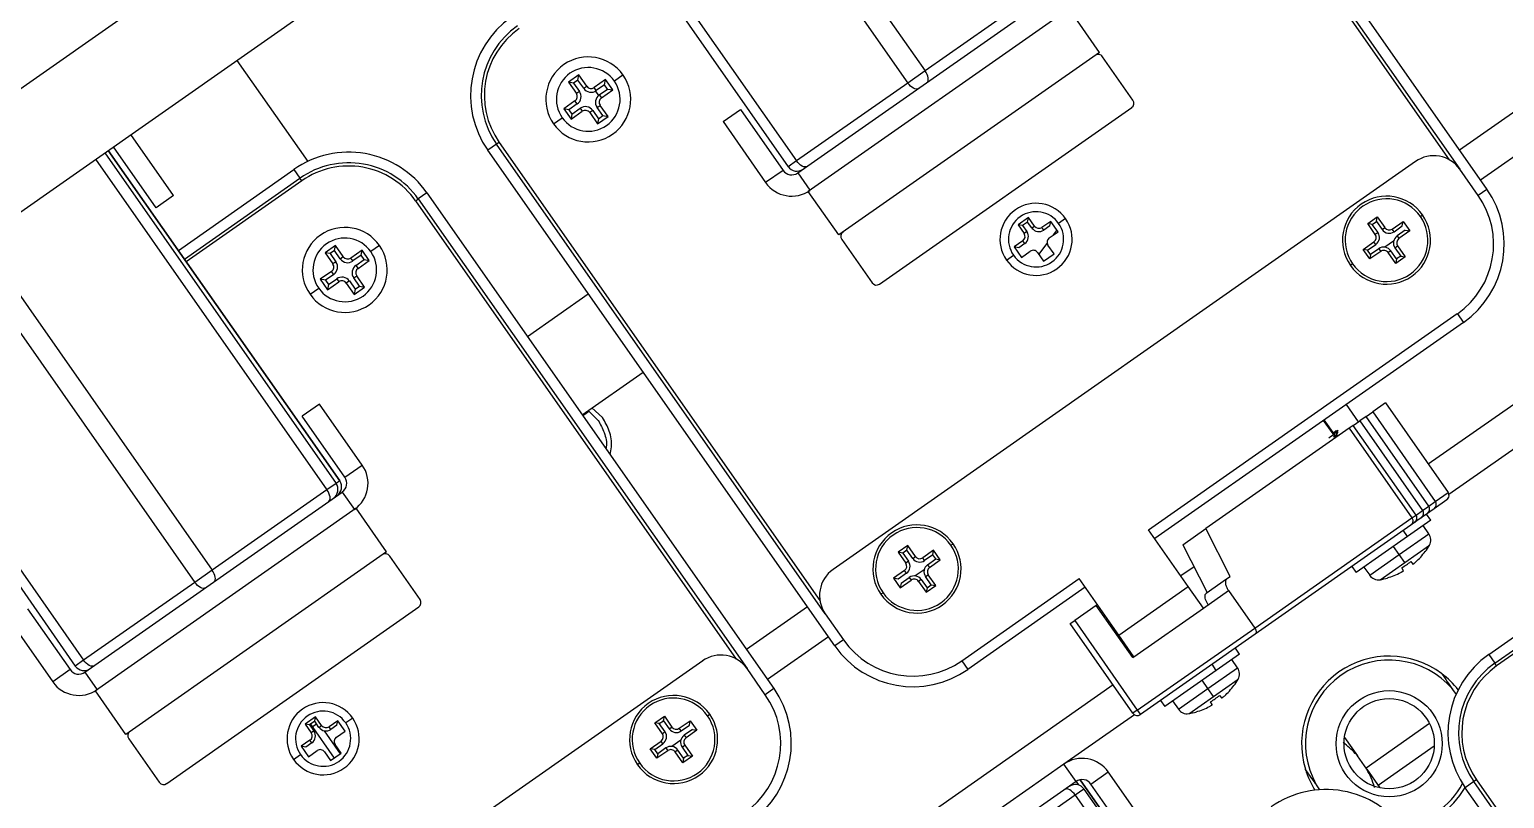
# Model space of a CAD drawing. Header units: millimetres. Extents: x 152904052 to 153933663, y 538271515 to 539240469.
# Drawn here: x 153452194 to 153452332.9, y 538569433.9 to 538569506.3 of the extents above; entities that cross this region are included whole.
import ezdxf

# ---------------------------------------------------------------- set-up
doc = ezdxf.new("R2010")
doc.units = ezdxf.units.MM
doc.layers.add('POWR', color=5, linetype='Continuous')

msp = doc.modelspace()

# ---------------------------------------------------------------- linework, layer by layer
at = {"layer": 'POWR', "color": 7}
for p, q in [((153452337.74, 538569602.02), (153452026.02, 538569383.75)), ((153452042.77, 538569383.88), (153452263.94, 538569538.75)), ((153452298.59, 538569537.99), (153452331.29, 538569491.29)), ((153452327.75, 538569494.08), (153452297.53, 538569537.24)), ((153452297.78, 538569537.41), (153452328.75, 538569493.18)), ((153452256.56, 538569533.58), (153452278.36, 538569502.45)), ((153452254.92, 538569532.43), (153452276.72, 538569501.3)), ((153452244.45, 538569525.1), (153452266.24, 538569493.97)), ((153452243.67, 538569524.55), (153452265.46, 538569493.42)), ((153452365.2, 538569520.53), (153452328.71, 538569494.98)), ((153452367.18, 538569517.71), (153452330.69, 538569492.15)), ((153452266.36, 538569492.83), (153452290.61, 538569509.81)), ((153452289.17, 538569510.02), (153452278.36, 538569502.45)), ((153452291.92, 538569508.29), (153452267.35, 538569491.08)), ((153452294.79, 538569504.19), (153452291.92, 538569508.29)), ((153452294.79, 538569504.19), (153452270.22, 538569486.99)), ((153452213.52, 538569503.44), (153452220.19, 538569493.92)), ((153452297.94, 538569499.69), (153452295.08, 538569503.78)), ((153452245.73, 538569502.07), (153452244.75, 538569501.38)), ((153452244.75, 538569501.38), (153452245.5, 538569500.32)), ((153452245.24, 538569501.3), (153452244.75, 538569501.38)), ((153452245.65, 538569501.58), (153452245.24, 538569501.3)), ((153452245.65, 538569501.58), (153452245.73, 538569502.07)), ((153452246.19, 538569500.81), (153452245.65, 538569501.58)), ((153452246.48, 538569501.01), (153452245.73, 538569502.07)), ((153452248.24, 538569501.63), (153452247.18, 538569500.88)), ((153452248.16, 538569501.14), (153452248.24, 538569501.63)), ((153452248.93, 538569500.65), (153452248.24, 538569501.63)), ((153452249.9, 538569502.06), (153452249.08, 538569501.48)), ((153452278.36, 538569502.45), (153452276.72, 538569501.3)), ((153452378.13, 538569502.06), (153452325.77, 538569465.39)), ((153452245.24, 538569501.3), (153452245.78, 538569500.52)), ((153452245.78, 538569500.52), (153452245.5, 538569500.32)), ((153452246.19, 538569500.81), (153452246.48, 538569501.01)), ((153452247.38, 538569500.6), (153452247.18, 538569500.88)), ((153452247.29, 538569500.54), (153452247.58, 538569500.13)), ((153452248.16, 538569501.14), (153452247.38, 538569500.6)), ((153452247.66, 538569500.19), (153452248.44, 538569500.73)), ((153452247.66, 538569500.19), (153452247.86, 538569499.9)), ((153452247.86, 538569499.9), (153452248.93, 538569500.65)), ((153452248.44, 538569500.73), (153452248.16, 538569501.14)), ((153452248.44, 538569500.73), (153452248.93, 538569500.65)), ((153452276.72, 538569501.3), (153452266.24, 538569493.97)), ((153452245.37, 538569499.62), (153452244.31, 538569498.88)), ((153452244.31, 538569498.88), (153452245, 538569497.89)), ((153452244.8, 538569498.79), (153452244.31, 538569498.88)), ((153452245.58, 538569499.33), (153452244.8, 538569498.79)), ((153452244.8, 538569498.79), (153452245.08, 538569498.38)), ((153452245, 538569497.89), (153452246.06, 538569498.64)), ((153452245.08, 538569498.38), (153452245.86, 538569498.93)), ((153452245.58, 538569499.33), (153452245.37, 538569499.62)), ((153452245.86, 538569498.93), (153452246.06, 538569498.64)), ((153452247.05, 538569498.72), (153452246.76, 538569498.52)), ((153452247.05, 538569498.72), (153452247.59, 538569497.94)), ((153452247.45, 538569499), (153452247.74, 538569499.2)), ((153452248, 538569498.23), (153452247.45, 538569499)), ((153452248.49, 538569498.14), (153452247.74, 538569499.2)), ((153452259.32, 538569497.67), (153452260.96, 538569498.81)), ((153452260.96, 538569498.81), (153452264.97, 538569493.08)), ((153452274.07, 538569482.36), (153452297.82, 538569498.99)), ((153452243.34, 538569497.47), (153452244.16, 538569498.04)), ((153452245.08, 538569498.38), (153452245, 538569497.89)), ((153452246.76, 538569498.52), (153452247.5, 538569497.45)), ((153452247.5, 538569497.45), (153452248.49, 538569498.14)), ((153452247.59, 538569497.94), (153452247.5, 538569497.45)), ((153452247.59, 538569497.94), (153452248, 538569498.23)), ((153452248, 538569498.23), (153452248.49, 538569498.14)), ((153452259.32, 538569497.67), (153452263.33, 538569491.93)), ((153452207.54, 538569490.71), (153452203.53, 538569496.45)), ((153452201.06, 538569494.72), (153452222.86, 538569463.59)), ((153452223.2, 538569463.83), (153452201.4, 538569494.96)), ((153452201.4, 538569494.96), (153452223.2, 538569463.83)), ((153452205.91, 538569489.56), (153452201.89, 538569495.3)), ((153452237.98, 538569495.54), (153452237.16, 538569494.97)), ((153452269.85, 538569448.28), (153452237.16, 538569494.97)), ((153452238.22, 538569495.71), (153452237.98, 538569495.54)), ((153452268.95, 538569451.31), (153452237.98, 538569495.54)), ((153452238.22, 538569495.71), (153452268.45, 538569452.55)), ((153452200.2, 538569494.12), (153452222, 538569462.99)), ((153452208, 538569485.54), (153452218.89, 538569493.16)), ((153452218.89, 538569493.16), (153452219.46, 538569492.34)), ((153452264.97, 538569493.08), (153452263.33, 538569491.93)), ((153452266.24, 538569493.97), (153452265.46, 538569493.42)), ((153452324.57, 538569493.92), (153452269.69, 538569455.49)), ((153452330.47, 538569490.72), (153452328.75, 538569493.18)), ((153452208.57, 538569484.72), (153452219.46, 538569492.34)), ((153452219.64, 538569492.1), (153452208.74, 538569484.47)), ((153452219.64, 538569492.1), (153452219.46, 538569492.34)), ((153452266.36, 538569492.83), (153452267.51, 538569491.2)), ((153452207.54, 538569490.71), (153452205.91, 538569489.56)), ((153452230.36, 538569490.21), (153452230.6, 538569490.38)), ((153452231.42, 538569490.95), (153452230.6, 538569490.38)), ((153452230.6, 538569490.38), (153452261.58, 538569446.15)), ((153452231.42, 538569490.95), (153452264.12, 538569444.26)), ((153452270.22, 538569486.99), (153452267.35, 538569491.08)), ((153452331.29, 538569491.29), (153452330.47, 538569490.72)), ((153452260.58, 538569447.04), (153452230.36, 538569490.21)), ((153452325.02, 538569488.74), (153452325.23, 538569488.88)), ((153452288.1, 538569488.64), (153452287.12, 538569487.95)), ((153452287.12, 538569487.95), (153452287.69, 538569487.13)), ((153452287.54, 538569487.88), (153452287.12, 538569487.95)), ((153452288.02, 538569488.21), (153452287.54, 538569487.88)), ((153452287.54, 538569487.88), (153452287.94, 538569487.31)), ((153452288.02, 538569488.21), (153452288.1, 538569488.64)), ((153452288.42, 538569487.65), (153452288.02, 538569488.21)), ((153452288.67, 538569487.82), (153452288.1, 538569488.64)), ((153452288.42, 538569487.65), (153452288.67, 538569487.82)), ((153452290.19, 538569488.27), (153452289.37, 538569487.7)), ((153452289.54, 538569487.45), (153452289.37, 538569487.7)), ((153452290.11, 538569487.85), (153452289.54, 538569487.45)), ((153452290.11, 538569487.85), (153452290.19, 538569488.27)), ((153452290.88, 538569487.29), (153452290.19, 538569488.27)), ((153452291.6, 538569488.53), (153452290.94, 538569488.07)), ((153452320.06, 538569488.07), (153452320.96, 538569488.7)), ((153452320.77, 538569487.05), (153452320.06, 538569488.07)), ((153452320.48, 538569487.99), (153452320.06, 538569488.07)), ((153452320.48, 538569487.99), (153452320.88, 538569488.27)), ((153452321.03, 538569487.22), (153452320.48, 538569487.99)), ((153452320.88, 538569488.27), (153452320.96, 538569488.7)), ((153452320.88, 538569488.27), (153452321.42, 538569487.5)), ((153452320.96, 538569488.7), (153452321.68, 538569487.68)), ((153452321.42, 538569487.5), (153452321.68, 538569487.68)), ((153452322.37, 538569487.55), (153452323.4, 538569488.27)), ((153452322.55, 538569487.3), (153452322.37, 538569487.55)), ((153452322.55, 538569487.3), (153452323.32, 538569487.84)), ((153452323.32, 538569487.84), (153452323.4, 538569488.27)), ((153452323.4, 538569488.27), (153452324.03, 538569487.37)), ((153452189.39, 538569486.55), (153452211.18, 538569455.42)), ((153452270.5, 538569486.58), (153452273.37, 538569482.48)), ((153452287.57, 538569486.44), (153452286.75, 538569485.87)), ((153452287.74, 538569486.19), (153452287.18, 538569485.79)), ((153452287.74, 538569486.19), (153452287.57, 538569486.44)), ((153452287.94, 538569487.31), (153452287.69, 538569487.13)), ((153452289.07, 538569485.16), (153452289.86, 538569486.2)), ((153452290.06, 538569486.72), (153452290.88, 538569487.29)), ((153452290.47, 538569487.01), (153452290.78, 538569487.42)), ((153452319.63, 538569485.63), (153452320.65, 538569486.35)), ((153452320.05, 538569485.56), (153452320.83, 538569486.1)), ((153452320.83, 538569486.1), (153452320.65, 538569486.35)), ((153452321.03, 538569487.22), (153452320.77, 538569487.05)), ((153452322.5, 538569486.42), (153452321.67, 538569485.84)), ((153452323.6, 538569487.44), (153452322.83, 538569486.9)), ((153452322.83, 538569486.9), (153452323, 538569486.65)), ((153452324.03, 538569487.37), (153452323, 538569486.65)), ((153452323.6, 538569487.44), (153452324.03, 538569487.37)), ((153452323.97, 538569487.45), (153452323.89, 538569487.39)), ((153452187.75, 538569485.4), (153452209.55, 538569454.27)), ((153452222.8, 538569486.01), (153452221.82, 538569485.32)), ((153452221.82, 538569485.32), (153452222.56, 538569484.26)), ((153452222.3, 538569485.24), (153452221.82, 538569485.32)), ((153452222.71, 538569485.52), (153452222.3, 538569485.24)), ((153452222.3, 538569485.24), (153452222.85, 538569484.46)), ((153452222.71, 538569485.52), (153452222.8, 538569486.01)), ((153452223.26, 538569484.75), (153452222.71, 538569485.52)), ((153452223.54, 538569484.95), (153452222.8, 538569486.01)), ((153452223.26, 538569484.75), (153452223.54, 538569484.95)), ((153452225.31, 538569485.57), (153452224.24, 538569484.82)), ((153452224.44, 538569484.54), (153452224.24, 538569484.82)), ((153452225.22, 538569485.08), (153452224.44, 538569484.54)), ((153452225.22, 538569485.08), (153452225.31, 538569485.57)), ((153452225.5, 538569484.67), (153452225.22, 538569485.08)), ((153452225.99, 538569484.59), (153452225.31, 538569485.57)), ((153452226.96, 538569486), (153452226.14, 538569485.42)), ((153452286.03, 538569484.63), (153452286.68, 538569485.09)), ((153452286.75, 538569485.87), (153452287.44, 538569484.88)), ((153452287.18, 538569485.79), (153452286.75, 538569485.87)), ((153452287.44, 538569484.88), (153452288.25, 538569485.46)), ((153452288.95, 538569485.33), (153452289.52, 538569484.51)), ((153452289.52, 538569484.51), (153452290.51, 538569485.2)), ((153452290.51, 538569485.2), (153452289.93, 538569486.02)), ((153452320.26, 538569484.73), (153452319.63, 538569485.63)), ((153452320.05, 538569485.56), (153452319.63, 538569485.63)), ((153452320.33, 538569485.16), (153452320.05, 538569485.56)), ((153452321.28, 538569485.45), (153452320.26, 538569484.73)), ((153452320.33, 538569485.16), (153452320.26, 538569484.73)), ((153452321.11, 538569485.7), (153452320.33, 538569485.16)), ((153452321.11, 538569485.7), (153452321.28, 538569485.45)), ((153452322.23, 538569485.5), (153452321.98, 538569485.33)), ((153452322.7, 538569484.3), (153452321.98, 538569485.33)), ((153452322.77, 538569484.73), (153452322.23, 538569485.5)), ((153452322.63, 538569485.78), (153452322.88, 538569485.96)), ((153452322.63, 538569485.78), (153452323.17, 538569485.01)), ((153452323.6, 538569484.93), (153452322.7, 538569484.3)), ((153452322.77, 538569484.73), (153452322.7, 538569484.3)), ((153452323.17, 538569485.01), (153452322.77, 538569484.73)), ((153452322.88, 538569485.96), (153452323.6, 538569484.93)), ((153452323.17, 538569485.01), (153452323.6, 538569484.93)), ((153452222.44, 538569483.56), (153452221.37, 538569482.82)), ((153452222.64, 538569483.27), (153452222.44, 538569483.56)), ((153452222.85, 538569484.46), (153452222.56, 538569484.26)), ((153452224.73, 538569484.13), (153452225.5, 538569484.67)), ((153452224.73, 538569484.13), (153452224.93, 538569483.84)), ((153452224.93, 538569483.84), (153452225.99, 538569484.59)), ((153452225.5, 538569484.67), (153452225.99, 538569484.59)), ((153452318.63, 538569484.26), (153452318.43, 538569484.12)), ((153452220.41, 538569481.41), (153452221.23, 538569481.98)), ((153452221.37, 538569482.82), (153452222.06, 538569481.83)), ((153452221.86, 538569482.73), (153452221.37, 538569482.82)), ((153452222.64, 538569483.27), (153452221.86, 538569482.73)), ((153452221.86, 538569482.73), (153452222.15, 538569482.32)), ((153452222.06, 538569481.83), (153452223.13, 538569482.58)), ((153452222.15, 538569482.32), (153452222.06, 538569481.83)), ((153452222.15, 538569482.32), (153452222.92, 538569482.87)), ((153452222.92, 538569482.87), (153452223.13, 538569482.58)), ((153452224.11, 538569482.66), (153452223.82, 538569482.46)), ((153452223.82, 538569482.46), (153452224.57, 538569481.39)), ((153452224.11, 538569482.66), (153452224.65, 538569481.88)), ((153452224.52, 538569482.94), (153452224.81, 538569483.14)), ((153452225.06, 538569482.17), (153452224.52, 538569482.94)), ((153452224.57, 538569481.39), (153452225.55, 538569482.08)), ((153452224.65, 538569481.88), (153452225.06, 538569482.17)), ((153452225.55, 538569482.08), (153452224.81, 538569483.14)), ((153452225.06, 538569482.17), (153452225.55, 538569482.08)), ((153452224.65, 538569481.88), (153452224.57, 538569481.39)), ((153452240.89, 538569477.44), (153452246.62, 538569481.45)), ((153452299.42, 538569459.22), (153452328.5, 538569479.58)), ((153452328.5, 538569479.58), (153452329.08, 538569478.76)), ((153452177.28, 538569478.06), (153452199.07, 538569446.94)), ((153452329.08, 538569478.76), (153452300, 538569458.4)), ((153452176.5, 538569477.52), (153452198.29, 538569446.39)), ((153452246.05, 538569470.06), (153452251.78, 538569474.08)), ((153452221.31, 538569471.05), (153452219.67, 538569469.91)), ((153452225.32, 538569465.32), (153452221.31, 538569471.05)), ((153452318.02, 538569471.02), (153452319.17, 538569469.38)), ((153452321.72, 538569471.17), (153452320.53, 538569470.33)), ((153452321.72, 538569471.17), (153452327.63, 538569462.73)), ((153452223.69, 538569464.17), (153452219.67, 538569469.91)), ((153452246.68, 538569470.38), (153452247.56, 538569469.52)), ((153452247.97, 538569469.81), (153452246.96, 538569470.7)), ((153452317.05, 538569467.9), (153452315.9, 538569469.53)), ((153452317.12, 538569467.94), (153452315.97, 538569469.58)), ((153452318.7, 538569469.05), (153452319.33, 538569469.49)), ((153452319.9, 538569469.89), (153452319.33, 538569469.49)), ((153452319.33, 538569469.49), (153452325.23, 538569461.05)), ((153452319.9, 538569469.89), (153452320.53, 538569470.33)), ((153452325.81, 538569461.45), (153452319.9, 538569469.89)), ((153452325.81, 538569461.45), (153452319.9, 538569469.89)), ((153452319.9, 538569469.89), (153452319.9, 538569469.89)), ((153452320.53, 538569470.33), (153452326.43, 538569461.89)), ((153452318.31, 538569468.78), (153452304.81, 538569459.33)), ((153452317.08, 538569468.53), (153452316.85, 538569468.33)), ((153452316.91, 538569468.41), (153452317.08, 538569468.53)), ((153452317.08, 538569468.53), (153452317.26, 538569468.6)), ((153452317.36, 538569468.11), (153452317.17, 538569468.12)), ((153452318.7, 538569469.05), (153452318.31, 538569468.78)), ((153452318.31, 538569468.78), (153452324.22, 538569460.34)), ((153452324.61, 538569460.61), (153452318.7, 538569469.05)), ((153452324.61, 538569460.61), (153452318.7, 538569469.05)), ((153452318.7, 538569469.05), (153452318.7, 538569469.05)), ((153452334.36, 538569467.2), (153452327.71, 538569462.54)), ((153452223.69, 538569464.17), (153452225.32, 538569465.32)), ((153452199.19, 538569445.8), (153452223.44, 538569462.78)), ((153452222, 538569462.99), (153452211.18, 538569455.42)), ((153452222.86, 538569463.59), (153452222, 538569462.99)), ((153452223.2, 538569463.83), (153452222.86, 538569463.59)), ((153452223.2, 538569463.83), (153452223.2, 538569463.83)), ((153452223.44, 538569462.78), (153452224.59, 538569461.14)), ((153452326.43, 538569461.89), (153452327.63, 538569462.73)), ((153452224.75, 538569461.25), (153452200.18, 538569444.05)), ((153452227.62, 538569457.16), (153452224.75, 538569461.25)), ((153452325.23, 538569461.05), (153452325.81, 538569461.45)), ((153452325.81, 538569461.45), (153452326.43, 538569461.89)), ((153452325.81, 538569461.45), (153452325.81, 538569461.45)), ((153452326.31, 538569461.2), (153452325.9, 538569460.91)), ((153452327.51, 538569462.03), (153452326.31, 538569461.2)), ((153452309.41, 538569449.97), (153452324.22, 538569460.34)), ((153452326.01, 538569460.13), (153452323.82, 538569458.59)), ((153452324.48, 538569459.92), (153452324.11, 538569459.65)), ((153452324.22, 538569460.34), (153452324.61, 538569460.61)), ((153452324.68, 538569460.05), (153452324.48, 538569459.92)), ((153452324.61, 538569460.61), (153452325.23, 538569461.05)), ((153452324.61, 538569460.61), (153452324.61, 538569460.61)), ((153452324.7, 538569460.07), (153452324.66, 538569460.13)), ((153452324.7, 538569460.07), (153452324.68, 538569460.05)), ((153452325.11, 538569460.36), (153452324.7, 538569460.07)), ((153452325.68, 538569460.76), (153452325.11, 538569460.36)), ((153452326.01, 538569460.13), (153452325.61, 538569460.7)), ((153452325.88, 538569460.89), (153452325.68, 538569460.76)), ((153452325.9, 538569460.91), (153452325.86, 538569460.97)), ((153452325.9, 538569460.91), (153452325.88, 538569460.89)), ((153452303.15, 538569453.89), (153452299.42, 538569459.22)), ((153452302.64, 538569457.81), (153452304.81, 538569459.33)), ((153452307.11, 538569454.83), (153452304.81, 538569459.33)), ((153452324.11, 538569459.65), (153452309.45, 538569449.39)), ((153452323.82, 538569458.59), (153452318.96, 538569455.2)), ((153452323.03, 538569456.89), (153452325.82, 538569458.84)), ((153452323.82, 538569458.59), (153452323.41, 538569459.17)), ((153452325.82, 538569458.84), (153452325.27, 538569459.61)), ((153452227.62, 538569457.16), (153452203.04, 538569439.95)), ((153452276.72, 538569457.73), (153452275.82, 538569457.1)), ((153452275.82, 538569457.1), (153452276.54, 538569456.07)), ((153452276.25, 538569457.02), (153452275.82, 538569457.1)), ((153452276.65, 538569457.3), (153452276.25, 538569457.02)), ((153452276.25, 538569457.02), (153452276.79, 538569456.25)), ((153452276.65, 538569457.3), (153452276.72, 538569457.73)), ((153452277.19, 538569456.53), (153452276.65, 538569457.3)), ((153452277.44, 538569456.7), (153452276.72, 538569457.73)), ((153452279.16, 538569457.3), (153452278.14, 538569456.58)), ((153452279.09, 538569456.87), (153452279.16, 538569457.3)), ((153452279.79, 538569456.4), (153452279.16, 538569457.3)), ((153452280.79, 538569457.76), (153452280.99, 538569457.91)), ((153452302.64, 538569457.81), (153452304.94, 538569453.31)), ((153452323.03, 538569456.89), (153452322.49, 538569457.66)), ((153452323.55, 538569456.15), (153452325.87, 538569457.78)), ((153452325.47, 538569457.18), (153452325.48, 538569457.16)), ((153452230.77, 538569452.65), (153452227.91, 538569456.75)), ((153452276.79, 538569456.25), (153452276.54, 538569456.07)), ((153452277.19, 538569456.53), (153452277.44, 538569456.7)), ((153452278.31, 538569456.33), (153452278.14, 538569456.58)), ((153452279.09, 538569456.87), (153452278.31, 538569456.33)), ((153452278.59, 538569455.93), (153452279.36, 538569456.47)), ((153452278.59, 538569455.93), (153452278.77, 538569455.68)), ((153452278.77, 538569455.68), (153452279.79, 538569456.4)), ((153452279.36, 538569456.47), (153452279.09, 538569456.87)), ((153452279.36, 538569456.47), (153452279.79, 538569456.4)), ((153452303.7, 538569455.74), (153452302.46, 538569454.88)), ((153452318.56, 538569455.77), (153452318.96, 538569455.2)), ((153452319.7, 538569455.71), (153452320.25, 538569454.94)), ((153452320.25, 538569454.94), (153452323.03, 538569456.89)), ((153452321.22, 538569454.52), (153452323.55, 538569456.15)), ((153452323.55, 538569456.15), (153452323.03, 538569456.89)), ((153452323.43, 538569455.37), (153452323.27, 538569455.64)), ((153452324.12, 538569456.23), (153452324.32, 538569455.99)), ((153452209.55, 538569454.27), (153452199.07, 538569446.94)), ((153452211.18, 538569455.42), (153452209.55, 538569454.27)), ((153452276.42, 538569455.38), (153452275.39, 538569454.66)), ((153452275.39, 538569454.66), (153452276.02, 538569453.76)), ((153452275.82, 538569454.58), (153452275.39, 538569454.66)), ((153452276.59, 538569455.12), (153452275.82, 538569454.58)), ((153452276.02, 538569453.76), (153452277.05, 538569454.47)), ((153452276.1, 538569454.19), (153452276.02, 538569453.76)), ((153452276.1, 538569454.19), (153452276.87, 538569454.73)), ((153452276.59, 538569455.12), (153452276.42, 538569455.38)), ((153452276.87, 538569454.73), (153452277.05, 538569454.47)), ((153452278.27, 538569455.45), (153452277.43, 538569454.87)), ((153452278, 538569454.53), (153452277.74, 538569454.35)), ((153452277.74, 538569454.35), (153452278.46, 538569453.33)), ((153452278, 538569454.53), (153452278.54, 538569453.76)), ((153452278.39, 538569454.81), (153452278.65, 538569454.98)), ((153452278.93, 538569454.03), (153452278.39, 538569454.81)), ((153452279.36, 538569453.96), (153452278.65, 538569454.98)), ((153452281.81, 538569446.89), (153452292.87, 538569454.63)), ((153452296.6, 538569449.3), (153452292.87, 538569454.63)), ((153452304.85, 538569453.25), (153452306.77, 538569454.59)), ((153452306.77, 538569454.59), (153452307.11, 538569454.83)), ((153452321.93, 538569454.68), (153452321.92, 538569454.7)), ((153452331.46, 538569447.47), (153452342.35, 538569455.09)), ((153452332.03, 538569446.65), (153452342.93, 538569454.27)), ((153452274.4, 538569453.29), (153452274.19, 538569453.15)), ((153452276.05, 538569453.9), (153452275.97, 538569453.84)), ((153452278.46, 538569453.33), (153452279.36, 538569453.96)), ((153452278.54, 538569453.76), (153452278.46, 538569453.33)), ((153452278.54, 538569453.76), (153452278.93, 538569454.03)), ((153452278.93, 538569454.03), (153452279.36, 538569453.96)), ((153452293.45, 538569453.81), (153452282.39, 538569446.07)), ((153452296.6, 538569449.3), (153452303.15, 538569453.89)), ((153452304.59, 538569451.84), (153452303.15, 538569453.89)), ((153452304.59, 538569451.84), (153452306.95, 538569453.5)), ((153452306.95, 538569453.5), (153452309.41, 538569449.97)), ((153452343.1, 538569454.03), (153452332.2, 538569446.4)), ((153452193.79, 538569451.78), (153452197.8, 538569446.05)), ((153452206.9, 538569435.32), (153452230.65, 538569451.96)), ((153452267.27, 538569451.96), (153452261.54, 538569447.95)), ((153452294.49, 538569452.1), (153452292.45, 538569450.67)), ((153452294.49, 538569452.1), (153452294.59, 538569452.17)), ((153452297.94, 538569447.19), (153452294.49, 538569452.1)), ((153452298.03, 538569447.26), (153452304.59, 538569451.84)), ((153452192.15, 538569450.63), (153452196.16, 538569444.9)), ((153452268.95, 538569451.31), (153452270.67, 538569448.85)), ((153452292.04, 538569450.38), (153452292.45, 538569450.67)), ((153452297.94, 538569441.94), (153452292.04, 538569450.38)), ((153452292.45, 538569450.67), (153452298.35, 538569442.23)), ((153452298.35, 538569442.23), (153452309.41, 538569449.97)), ((153452269.25, 538569449.14), (153452263.52, 538569445.12)), ((153452270.67, 538569448.85), (153452269.85, 538569448.28)), ((153452298.03, 538569447.26), (153452296.6, 538569449.3)), ((153452309.45, 538569449.39), (153452298.64, 538569441.82)), ((153452297.71, 538569447.52), (153452297.76, 538569447.64)), ((153452297.76, 538569447.43), (153452297.86, 538569447.5)), ((153452297.94, 538569447.19), (153452298.03, 538569447.26)), ((153452307.99, 538569447.51), (153452305.79, 538569445.98)), ((153452307.99, 538569447.51), (153452307.59, 538569448.08)), ((153452331.46, 538569447.47), (153452332.03, 538569446.65)), ((153452197.8, 538569446.05), (153452196.16, 538569444.9)), ((153452199.07, 538569446.94), (153452198.29, 538569446.39)), ((153452199.19, 538569445.8), (153452200.34, 538569444.16)), ((153452257.4, 538569446.88), (153452202.52, 538569408.45)), ((153452263.3, 538569443.69), (153452261.58, 538569446.15)), ((153452281.81, 538569446.89), (153452282.39, 538569446.07)), ((153452305.79, 538569445.98), (153452300.94, 538569442.58)), ((153452305.01, 538569444.27), (153452307.79, 538569446.22)), ((153452305.79, 538569445.98), (153452305.39, 538569446.55)), ((153452307.79, 538569446.22), (153452307.25, 538569447)), ((153452332.2, 538569446.4), (153452332.03, 538569446.65)), ((153452296.08, 538569444.61), (153452258.6, 538569418.36)), ((153452305.01, 538569444.27), (153452304.46, 538569445.05)), ((153452305.53, 538569443.53), (153452307.85, 538569445.16)), ((153452307.45, 538569444.56), (153452307.46, 538569444.55)), ((153452203.04, 538569439.95), (153452200.18, 538569444.05)), ((153452264.12, 538569444.26), (153452263.3, 538569443.69)), ((153452300.54, 538569443.15), (153452300.94, 538569442.58)), ((153452301.68, 538569443.1), (153452302.22, 538569442.32)), ((153452302.22, 538569442.32), (153452305.01, 538569444.27)), ((153452303.2, 538569441.9), (153452305.53, 538569443.53)), ((153452305.53, 538569443.53), (153452305.01, 538569444.27)), ((153452305.41, 538569442.75), (153452305.25, 538569443.02)), ((153452306.1, 538569443.62), (153452306.3, 538569443.37)), ((153452328.06, 538569444.19), (153452328.39, 538569443.72)), ((153452220.93, 538569441.61), (153452219.95, 538569440.92)), ((153452220.85, 538569441.18), (153452220.93, 538569441.61)), ((153452221.5, 538569440.79), (153452220.93, 538569441.61)), ((153452252.89, 538569441.04), (153452253.79, 538569441.67)), ((153452253.71, 538569441.24), (153452253.79, 538569441.67)), ((153452253.79, 538569441.67), (153452254.5, 538569440.64)), ((153452257.85, 538569441.7), (153452258.06, 538569441.85)), ((153452298.09, 538569441.8), (153452291.44, 538569437.15)), ((153452298.35, 538569442.23), (153452297.94, 538569441.94)), ((153452298.35, 538569442.23), (153452298.64, 538569441.82)), ((153452303.91, 538569442.06), (153452303.9, 538569442.08)), ((153452219.95, 538569440.92), (153452220.52, 538569440.1)), ((153452220.37, 538569440.85), (153452219.95, 538569440.92)), ((153452220.85, 538569441.18), (153452220.37, 538569440.85)), ((153452220.37, 538569440.85), (153452220.77, 538569440.28)), ((153452220.45, 538569440.9), (153452222.68, 538569437.71)), ((153452220.77, 538569440.28), (153452220.52, 538569440.1)), ((153452220.62, 538569440.66), (153452221.02, 538569440.94)), ((153452221.25, 538569440.61), (153452220.85, 538569441.18)), ((153452221.25, 538569440.61), (153452221.5, 538569440.79)), ((153452221.73, 538569440.29), (153452223.26, 538569438.11)), ((153452223.02, 538569441.24), (153452222.2, 538569440.67)), ((153452222.37, 538569440.42), (153452222.2, 538569440.67)), ((153452222.94, 538569440.81), (153452222.37, 538569440.42)), ((153452222.89, 538569439.68), (153452223.71, 538569440.26)), ((153452222.94, 538569440.81), (153452223.02, 538569441.24)), ((153452223.71, 538569440.26), (153452223.02, 538569441.24)), ((153452224.43, 538569441.49), (153452223.77, 538569441.04)), ((153452253.6, 538569440.01), (153452252.89, 538569441.04)), ((153452253.31, 538569440.96), (153452252.89, 538569441.04)), ((153452253.31, 538569440.96), (153452253.71, 538569441.24)), ((153452253.86, 538569440.19), (153452253.31, 538569440.96)), ((153452253.71, 538569441.24), (153452254.25, 538569440.47)), ((153452254.25, 538569440.47), (153452254.5, 538569440.64)), ((153452255.2, 538569440.52), (153452256.23, 538569441.24)), ((153452255.38, 538569440.27), (153452255.2, 538569440.52)), ((153452255.38, 538569440.27), (153452256.15, 538569440.81)), ((153452256.43, 538569440.41), (153452255.66, 538569439.87)), ((153452256.86, 538569440.34), (153452255.83, 538569439.62)), ((153452256.15, 538569440.81), (153452256.23, 538569441.24)), ((153452256.23, 538569441.24), (153452256.86, 538569440.34)), ((153452256.43, 538569440.41), (153452256.86, 538569440.34)), ((153452256.8, 538569440.42), (153452256.72, 538569440.36)), ((153452325.88, 538569440.97), (153452319.9, 538569436.78)), ((153452203.33, 538569439.54), (153452206.2, 538569435.45)), ((153452220.4, 538569439.41), (153452219.58, 538569438.83)), ((153452219.58, 538569438.83), (153452220.27, 538569437.85)), ((153452220, 538569438.76), (153452219.58, 538569438.83)), ((153452220.57, 538569439.15), (153452220, 538569438.76)), ((153452220.57, 538569439.15), (153452220.4, 538569439.41)), ((153452223.34, 538569438.17), (153452222.76, 538569438.99)), ((153452252.46, 538569438.6), (153452253.48, 538569439.32)), ((153452252.88, 538569438.52), (153452253.66, 538569439.06)), ((153452253.66, 538569439.06), (153452253.48, 538569439.32)), ((153452253.86, 538569440.19), (153452253.6, 538569440.01)), ((153452255.33, 538569439.39), (153452254.5, 538569438.81)), ((153452255.46, 538569438.75), (153452255.71, 538569438.92)), ((153452255.66, 538569439.87), (153452255.83, 538569439.62)), ((153452255.71, 538569438.92), (153452256.43, 538569437.9)), ((153452317.87, 538569439.67), (153452319.1, 538569437.92)), ((153452326.32, 538569438.84), (153452321.04, 538569435.14)), ((153452218.86, 538569437.59), (153452219.51, 538569438.05)), ((153452220.27, 538569437.85), (153452221.08, 538569438.42)), ((153452221.78, 538569438.3), (153452222.35, 538569437.48)), ((153452222.35, 538569437.48), (153452223.34, 538569438.17)), ((153452253.09, 538569437.7), (153452252.46, 538569438.6)), ((153452252.88, 538569438.52), (153452252.46, 538569438.6)), ((153452253.16, 538569438.13), (153452252.88, 538569438.52)), ((153452254.11, 538569438.41), (153452253.09, 538569437.7)), ((153452253.16, 538569438.13), (153452253.09, 538569437.7)), ((153452253.94, 538569438.67), (153452253.16, 538569438.13)), ((153452253.94, 538569438.67), (153452254.11, 538569438.41)), ((153452255.06, 538569438.47), (153452254.81, 538569438.29)), ((153452255.53, 538569437.27), (153452254.81, 538569438.29)), ((153452255.6, 538569437.7), (153452255.06, 538569438.47)), ((153452255.46, 538569438.75), (153452256, 538569437.97)), ((153452256.43, 538569437.9), (153452255.53, 538569437.27)), ((153452255.6, 538569437.7), (153452255.53, 538569437.27)), ((153452256, 538569437.97), (153452255.6, 538569437.7)), ((153452256, 538569437.97), (153452256.43, 538569437.9)), ((153452319.98, 538569436.66), (153452319.1, 538569437.92)), ((153452251.46, 538569437.23), (153452251.26, 538569437.09)), ((153452291.44, 538569437.15), (153452267.19, 538569420.17)), ((153452292.59, 538569435.51), (153452291.44, 538569437.15)), ((153452293.98, 538569435.26), (153452295.62, 538569436.41)), ((153452299.63, 538569430.68), (153452295.62, 538569436.41)), ((153452319.98, 538569436.66), (153452321.21, 538569434.91)), ((153452292.59, 538569435.51), (153452268.34, 538569418.53)), ((153452293.32, 538569434.8), (153452292.51, 538569434.23)), ((153452292.58, 538569435.5), (153452292.8, 538569435.19)), ((153452300.09, 538569425.5), (153452292.96, 538569435.67)), ((153452292.96, 538569435.67), (153452300.09, 538569425.5)), ((153452293.32, 538569434.8), (153452315.12, 538569403.68)), ((153452298, 538569429.53), (153452293.98, 538569435.26)), ((153452315.55, 538569434.73), (153452315.22, 538569435.2)), ((153452330.07, 538569435.5), (153452329.25, 538569434.93)), ((153452361.94, 538569388.24), (153452329.25, 538569434.93)), ((153452330.31, 538569435.68), (153452330.07, 538569435.5)), ((153452361.04, 538569391.27), (153452330.07, 538569435.5)), ((153452330.31, 538569435.68), (153452360.54, 538569392.51)), ((153452292.51, 538569434.23), (153452281.86, 538569426.77)), ((153452292.51, 538569434.23), (153452314.3, 538569403.1))]:
    msp.add_line(p, q, dxfattribs=at)
at = {"layer": 'POWR', "color": 7, "flags": 128}
for points in [[(153452278.54, 538569501.36), (153452278.6, 538569501.43), (153452278.64, 538569501.53), (153452278.66, 538569501.65), (153452278.65, 538569501.79), (153452278.61, 538569501.95), (153452278.54, 538569502.12), (153452278.46, 538569502.29), (153452278.36, 538569502.45)], [(153452277.72, 538569500.79), (153452277.63, 538569500.74), (153452277.51, 538569500.73), (153452277.39, 538569500.76), (153452277.25, 538569500.81), (153452277.11, 538569500.9), (153452276.97, 538569501.01), (153452276.84, 538569501.15), (153452276.72, 538569501.3)], [(153452267.24, 538569493.45), (153452267.15, 538569493.41), (153452267.04, 538569493.4), (153452266.91, 538569493.42), (153452266.77, 538569493.48), (153452266.63, 538569493.56), (153452266.49, 538569493.68), (153452266.36, 538569493.82), (153452266.24, 538569493.97)], [(153452222.18, 538569461.9), (153452222.25, 538569461.97), (153452222.29, 538569462.06), (153452222.3, 538569462.19), (153452222.29, 538569462.33), (153452222.25, 538569462.49), (153452222.19, 538569462.66), (153452222.1, 538569462.82), (153452222, 538569462.99)], [(153452210.55, 538569453.75), (153452210.45, 538569453.71), (153452210.34, 538569453.7), (153452210.21, 538569453.72), (153452210.08, 538569453.78), (153452209.94, 538569453.87), (153452209.8, 538569453.98), (153452209.67, 538569454.12), (153452209.55, 538569454.27)], [(153452211.37, 538569454.33), (153452211.43, 538569454.39), (153452211.47, 538569454.49), (153452211.49, 538569454.62), (153452211.48, 538569454.76), (153452211.44, 538569454.92), (153452211.37, 538569455.08), (153452211.29, 538569455.25), (153452211.18, 538569455.42)], [(153452200.07, 538569446.42), (153452199.98, 538569446.37), (153452199.87, 538569446.36), (153452199.74, 538569446.39), (153452199.6, 538569446.44), (153452199.46, 538569446.53), (153452199.32, 538569446.65), (153452199.19, 538569446.78), (153452199.07, 538569446.94)], [(153452292.51, 538569434.23), (153452292.39, 538569434.38), (153452292.26, 538569434.52), (153452292.12, 538569434.64), (153452291.98, 538569434.72), (153452291.85, 538569434.78), (153452291.72, 538569434.81), (153452291.61, 538569434.8), (153452291.52, 538569434.76)]]:
    msp.add_lwpolyline(points, dxfattribs=at)
at = {"layer": 'POWR', "color": 7}
for radius in [5, 4.25]:
    msp.add_circle((153452322.08, 538569439.07), radius, dxfattribs=at)
for centre, radius, start, end in [((153452244.53, 538569500.13), 9, 125, 215), ((153452244.53, 538569500.13), 8, 125, 215), ((153452244.53, 538569500.13), 7.7, 125, 215), ((153452246.62, 538569499.76), 4, 35, 215), ((153452246.62, 538569499.76), 3, 35, 215), ((153452294.67, 538569503.5), 0.5, 35, 125), ((153452246.62, 538569499.76), 4, 215, 35), ((153452246.62, 538569499.76), 3, 215, 35), ((153452245.09, 538569500.03), 0.5, 305, 35), ((153452245.09, 538569500.03), 0.851, 305, 35), ((153452246.89, 538569501.29), 0.851, 215, 305), ((153452246.89, 538569501.29), 0.5, 215, 305), ((153452248.15, 538569499.49), 0.851, 125, 215), ((153452246.35, 538569498.23), 0.851, 35, 125), ((153452246.35, 538569498.23), 0.5, 35, 125), ((153452248.15, 538569499.49), 0.5, 125, 215), ((153452297.53, 538569499.4), 0.5, 305, 35), ((153452224.05, 538569485.79), 9, 35, 125), ((153452326.29, 538569491.46), 3, 35, 125), ((153452224.05, 538569485.79), 8, 35, 125), ((153452224.05, 538569485.79), 7.7, 35, 125), ((153452265.79, 538569493.65), 1, 215, 305), ((153452266.28, 538569494), 1, 215, 305), ((153452265.79, 538569493.65), 3, 215, 305), ((153452321.83, 538569486.5), 4.15, 35, 215), ((153452321.83, 538569486.5), 3.9, 35, 215), ((153452323.92, 538569486.13), 8, 305, 35), ((153452323.92, 538569486.13), 9, 305, 35), ((153452288.81, 538569486.58), 3.4, 35, 215), ((153452288.81, 538569486.58), 2.6, 35, 215), ((153452321.83, 538569486.5), 4.15, 215, 35), ((153452223.68, 538569483.7), 4, 35, 215), ((153452288.81, 538569486.58), 3.4, 215, 35), ((153452288.81, 538569486.58), 2.6, 215, 35), ((153452289.08, 538569488.11), 0.807, 215, 305), ((153452289.08, 538569488.11), 0.5, 215, 305), ((153452321.83, 538569486.5), 3.9, 215, 35), ((153452322.08, 538569487.96), 0.807, 215, 305), ((153452322.08, 538569487.96), 0.5, 215, 305), ((153452223.68, 538569483.7), 3, 35, 215), ((153452270.91, 538569486.86), 0.5, 125, 215), ((153452287.28, 538569486.85), 0.5, 305, 35), ((153452287.28, 538569486.85), 0.807, 305, 35), ((153452290.34, 538569486.31), 0.5, 125, 215), ((153452320.36, 538569486.76), 0.5, 305, 35), ((153452320.36, 538569486.76), 0.807, 305, 35), ((153452323.29, 538569486.24), 0.807, 125, 215), ((153452323.29, 538569486.24), 0.5, 125, 215), ((153452223.68, 538569483.7), 4, 215, 35), ((153452223.68, 538569483.7), 3, 215, 35), ((153452223.95, 538569485.23), 0.851, 215, 305), ((153452223.95, 538569485.23), 0.5, 215, 305), ((153452288.54, 538569485.05), 0.5, 35, 125), ((153452321.57, 538569485.04), 0.807, 35, 125), ((153452321.57, 538569485.04), 0.5, 35, 125), ((153452222.15, 538569483.97), 0.5, 305, 35), ((153452222.15, 538569483.97), 0.851, 305, 35), ((153452225.22, 538569483.43), 0.851, 125, 215), ((153452225.22, 538569483.43), 0.5, 125, 215), ((153452223.41, 538569482.17), 0.851, 35, 125), ((153452223.41, 538569482.17), 0.5, 35, 125), ((153452273.78, 538569482.77), 0.5, 215, 305), ((153452222.87, 538569463.6), 3, 305, 35), ((153452222.87, 538569463.6), 1, 305, 35), ((153452222.04, 538569463.02), 1, 305.0109, 35.0109), ((153452222.38, 538569463.25), 1, 305, 35), ((153452222.38, 538569463.25), 1, 305.0109, 35.0109), ((153452325.4, 538569461.17), 0.5, 305, 35), ((153452325.4, 538569461.17), 0.499, 305.07, 35.0698), ((153452326.03, 538569461.61), 0.499, 305.07, 35.0698), ((153452277.59, 538569455.53), 4.15, 35, 215), ((153452324.2, 538569460.33), 0.5, 305, 35), ((153452324.2, 538569460.33), 0.499, 305.07, 35.0698), ((153452324.72, 538569460.15), 0.103, 217.4159, 246.5165), ((153452324.83, 538569460.77), 0.499, 305.07, 35.0698), ((153452325.92, 538569460.99), 0.103, 217.4159, 246.5165), ((153452277.59, 538569455.53), 3.9, 35, 215), ((153452325, 538569458.26), 1, 330.8721, 35), ((153452227.5, 538569456.46), 0.5, 35, 125), ((153452277.59, 538569455.53), 4.15, 215, 35), ((153452277.59, 538569455.53), 3.9, 215, 35), ((153452320.17, 538569460.98), 6.52, 312.4848, 324.3917), ((153452320.19, 538569460.94), 6.5, 324.4786, 330.8721), ((153452276.13, 538569455.79), 0.5, 305, 35), ((153452276.13, 538569455.79), 0.807, 305, 35), ((153452277.85, 538569456.99), 0.807, 215, 305), ((153452277.85, 538569456.99), 0.5, 215, 305), ((153452279.06, 538569455.27), 0.807, 125, 215), ((153452279.06, 538569455.27), 0.5, 125, 215), ((153452320.08, 538569461.1), 6.32, 300.3185, 309.6814), ((153452271.41, 538569453.03), 3, 125, 215), ((153452277.33, 538569454.07), 0.807, 35, 125), ((153452277.33, 538569454.07), 0.5, 35, 125), ((153452321.06, 538569455.51), 1, 215, 279.1279), ((153452320.19, 538569460.94), 6.5, 279.1279, 285.5214), ((153452320.17, 538569460.98), 6.52, 285.6083, 297.5152), ((153452230.36, 538569452.37), 0.5, 305, 35), ((153452277.22, 538569453.44), 8, 215, 305), ((153452259.12, 538569444.42), 3, 35, 125), ((153452277.22, 538569453.44), 9, 215, 305), ((153452322.08, 538569439.07), 8.25, 53.1949, 196.8051), ((153452336.62, 538569440.09), 9, 125, 215), ((153452198.62, 538569446.62), 1, 215, 305), ((153452199.11, 538569446.96), 1, 215, 305), ((153452306.98, 538569445.64), 1, 330.8721, 35), ((153452322.08, 538569439.07), 7.88, 40.5937, 209.4063), ((153452336.62, 538569440.09), 8, 125, 215), ((153452336.62, 538569440.09), 7.7, 125, 215), ((153452198.62, 538569446.62), 3, 215, 305), ((153452302.15, 538569448.36), 6.52, 312.4848, 324.3917), ((153452302.17, 538569448.32), 6.5, 324.4786, 330.8721), ((153452322.08, 538569439.07), 8.25, 37.9694, 53.1949), ((153452254.66, 538569439.47), 4.15, 35, 215), ((153452254.66, 538569439.47), 3.9, 35, 215), ((153452256.75, 538569439.1), 8, 305, 35), ((153452256.75, 538569439.1), 9, 305, 35), ((153452302.06, 538569448.48), 6.32, 300.3185, 309.6814), ((153452221.64, 538569439.54), 3.4, 35, 215), ((153452221.64, 538569439.54), 2.6, 35, 215), ((153452254.66, 538569439.47), 4.15, 215, 35), ((153452254.66, 538569439.47), 3.9, 215, 35), ((153452298.35, 538569442.23), 0.5, 215, 305), ((153452303.04, 538569442.89), 1, 215, 279.1279), ((153452302.17, 538569448.32), 6.5, 279.1279, 285.5214), ((153452302.15, 538569448.36), 6.52, 285.6083, 297.5152), ((153452203.74, 538569439.83), 0.5, 125, 215), ((153452221.64, 538569439.54), 3.4, 215, 35), ((153452221.64, 538569439.54), 2.6, 215, 35), ((153452220.11, 538569439.81), 0.807, 305, 35), ((153452221.91, 538569441.08), 0.807, 215, 305), ((153452221.91, 538569441.08), 0.5, 215, 305), ((153452254.91, 538569440.93), 0.807, 215, 305), ((153452254.91, 538569440.93), 0.5, 215, 305), ((153452220.11, 538569439.81), 0.5, 305, 35), ((153452223.17, 538569439.27), 0.5, 125, 215), ((153452253.19, 538569439.73), 0.5, 305, 35), ((153452253.19, 538569439.73), 0.807, 305, 35), ((153452256.12, 538569439.21), 0.807, 125, 215), ((153452256.12, 538569439.21), 0.5, 125, 215), ((153452221.37, 538569438.01), 0.5, 35, 125), ((153452254.4, 538569438.01), 0.807, 35, 125), ((153452254.4, 538569438.01), 0.5, 35, 125), ((153452293.16, 538569434.69), 3, 35, 125), ((153452322.08, 538569439.07), 8.25, 196.8051, 212.0306), ((153452206.61, 538569435.73), 0.5, 215, 305), ((153452292.51, 538569434.23), 1, 35, 125), ((153452293.16, 538569434.69), 1, 35, 125), ((153452316.14, 538569425.75), 9, 35, 125), ((153452322.08, 538569439.07), 7.87, 278.5203, 331.4797), ((153452322.08, 538569439.07), 8.25, 280.0889, 330.1031)]:
    msp.add_arc(centre, radius, start, end, dxfattribs=at)
for points, knots in [([(153452246.11, 538569469.98), (153452246.14, 538569470.01), (153452246.26, 538569470.09), (153452246.5, 538569470.26), (153452246.68, 538569470.38)], [0, 0, 0, 0, 0.259781, 1, 1, 1, 1]), ([(153452247.56, 538569469.52), (153452247.76, 538569469.15), (153452248.19, 538569468.39), (153452248.39, 538569467.42), (153452248.3, 538569466.93), (153452248.29, 538569466.87)], [0, 0, 0, 0, 0.459005, 0.941794, 1, 1, 1, 1]), ([(153452248.68, 538569466.3), (153452248.74, 538569466.54), (153452248.9, 538569467.27), (153452248.69, 538569468.54), (153452248.2, 538569469.39), (153452247.97, 538569469.81)], [0, 0, 0, 0, 0.198437, 0.60934, 1, 1, 1, 1]), ([(153452317.24, 538569468.57), (153452317.24, 538569468.56), (153452317.24, 538569468.53), (153452316.97, 538569468.29), (153452316.61, 538569468), (153452316.41, 538569467.85)], [0, 0, 0, 0, 0.212902, 0.5811966, 1, 1, 1, 1]), ([(153452316.85, 538569467.97), (153452316.94, 538569468.02), (153452317.11, 538569468.11), (153452317.2, 538569468.13), (153452317.17, 538569468.1), (153452317.17, 538569468.09)], [0, 0, 0, 0, 0.402272, 0.802406, 1, 1, 1, 1]), ([(153452317.13, 538569468.18), (153452317.15, 538569468.25), (153452317.2, 538569468.39), (153452317.25, 538569468.52), (153452317.27, 538569468.59)], [0, 0, 0, 0, 0.499894, 1, 1, 1, 1]), ([(153452327.51, 538569462.03), (153452327.56, 538569462.08), (153452327.67, 538569462.18), (153452327.73, 538569462.39), (153452327.71, 538569462.58), (153452327.66, 538569462.68), (153452327.63, 538569462.73)], [0, 0, 0, 0, 0.270336, 0.562527, 0.789797, 1, 1, 1, 1]), ([(153452324.22, 538569460.34), (153452324.25, 538569460.3), (153452324.29, 538569460.22), (153452324.32, 538569460.07), (153452324.3, 538569459.91), (153452324.23, 538569459.76), (153452324.15, 538569459.69), (153452324.11, 538569459.65)], [0, 0, 0, 0, 0.174928, 0.36388, 0.560047, 0.788091, 1, 1, 1, 1]), ([(153452324.32, 538569455.99), (153452324.33, 538569455.99), (153452324.34, 538569455.99), (153452324.4, 538569456.03), (153452324.48, 538569456.09), (153452324.54, 538569456.14), (153452324.57, 538569456.17)], [0, 0, 0, 0, 0.250648, 0.499754, 0.7491, 1, 1, 1, 1]), ([(153452324.57, 538569456.17), (153452324.54, 538569456.14), (153452324.48, 538569456.09), (153452324.4, 538569456.03), (153452324.34, 538569455.99), (153452324.33, 538569455.99), (153452324.32, 538569455.99)], [0, 0, 0, 0, 0.250648, 0.499754, 0.7491, 1, 1, 1, 1]), ([(153452306.77, 538569454.59), (153452306.72, 538569454.54), (153452306.63, 538569454.43), (153452306.65, 538569454.11), (153452306.76, 538569453.78), (153452306.89, 538569453.59), (153452306.95, 538569453.5)], [0, 0, 0, 0, 0.273241, 0.566326, 0.7921708, 1, 1, 1, 1]), ([(153452323.18, 538569455.19), (153452323.21, 538569455.21), (153452323.28, 538569455.25), (153452323.37, 538569455.31), (153452323.43, 538569455.35), (153452323.43, 538569455.36), (153452323.43, 538569455.37)], [0, 0, 0, 0, 0.250648, 0.499754, 0.7491, 1, 1, 1, 1]), ([(153452323.43, 538569455.37), (153452323.43, 538569455.36), (153452323.43, 538569455.35), (153452323.37, 538569455.31), (153452323.28, 538569455.25), (153452323.21, 538569455.21), (153452323.18, 538569455.19)], [0, 0, 0, 0, 0.250648, 0.499754, 0.7491, 1, 1, 1, 1]), ([(153452305.03, 538569452.16), (153452304.98, 538569452.24), (153452304.88, 538569452.4), (153452304.77, 538569452.66), (153452304.72, 538569452.91), (153452304.74, 538569453.13), (153452304.82, 538569453.21), (153452304.85, 538569453.25)], [0, 0, 0, 0, 0.174736, 0.363548, 0.559692, 0.78787, 1, 1, 1, 1]), ([(153452309.41, 538569449.97), (153452309.44, 538569449.94), (153452309.49, 538569449.85), (153452309.54, 538569449.72), (153452309.55, 538569449.58), (153452309.53, 538569449.46), (153452309.48, 538569449.42), (153452309.45, 538569449.39)], [0, 0, 0, 0, 0.163518, 0.344285, 0.539301, 0.775308, 1, 1, 1, 1]), ([(153452327.02, 538569445.67), (153452327.2, 538569445.42), (153452327.54, 538569444.94), (153452327.89, 538569444.43), (153452328.06, 538569444.19)], [0, 0, 0, 0, 0.517925, 1, 1, 1, 1]), ([(153452306.3, 538569443.37), (153452306.31, 538569443.37), (153452306.32, 538569443.37), (153452306.38, 538569443.41), (153452306.46, 538569443.47), (153452306.52, 538569443.52), (153452306.55, 538569443.55)], [0, 0, 0, 0, 0.250648, 0.499754, 0.7491, 1, 1, 1, 1]), ([(153452306.55, 538569443.55), (153452306.52, 538569443.52), (153452306.46, 538569443.47), (153452306.38, 538569443.41), (153452306.32, 538569443.37), (153452306.31, 538569443.37), (153452306.3, 538569443.37)], [0, 0, 0, 0, 0.250648, 0.499754, 0.7491, 1, 1, 1, 1]), ([(153452305.16, 538569442.57), (153452305.19, 538569442.59), (153452305.26, 538569442.63), (153452305.35, 538569442.69), (153452305.4, 538569442.73), (153452305.41, 538569442.74), (153452305.41, 538569442.75)], [0, 0, 0, 0, 0.250648, 0.499754, 0.7491, 1, 1, 1, 1]), ([(153452319.1, 538569437.92), (153452319.03, 538569438), (153452318.62, 538569438.46), (153452318.15, 538569438.86), (153452317.76, 538569439.18)], [0, 0, 0, 0, 0.179084, 1, 1, 1, 1]), ([(153452315.22, 538569435.2), (153452315.16, 538569435.29), (153452314.8, 538569435.79), (153452314.46, 538569436.28), (153452314.18, 538569436.68)], [0, 0, 0, 0, 0.179084, 1, 1, 1, 1]), ([(153452320.71, 538569434.96), (153452320.61, 538569435.27), (153452320.41, 538569435.85), (153452320.12, 538569436.4), (153452319.98, 538569436.66)], [0, 0, 0, 0, 0.517925, 1, 1, 1, 1])]:
    msp.add_open_spline(points, degree=3, knots=knots, dxfattribs=at)

doc.saveas('drawing.dxf')
